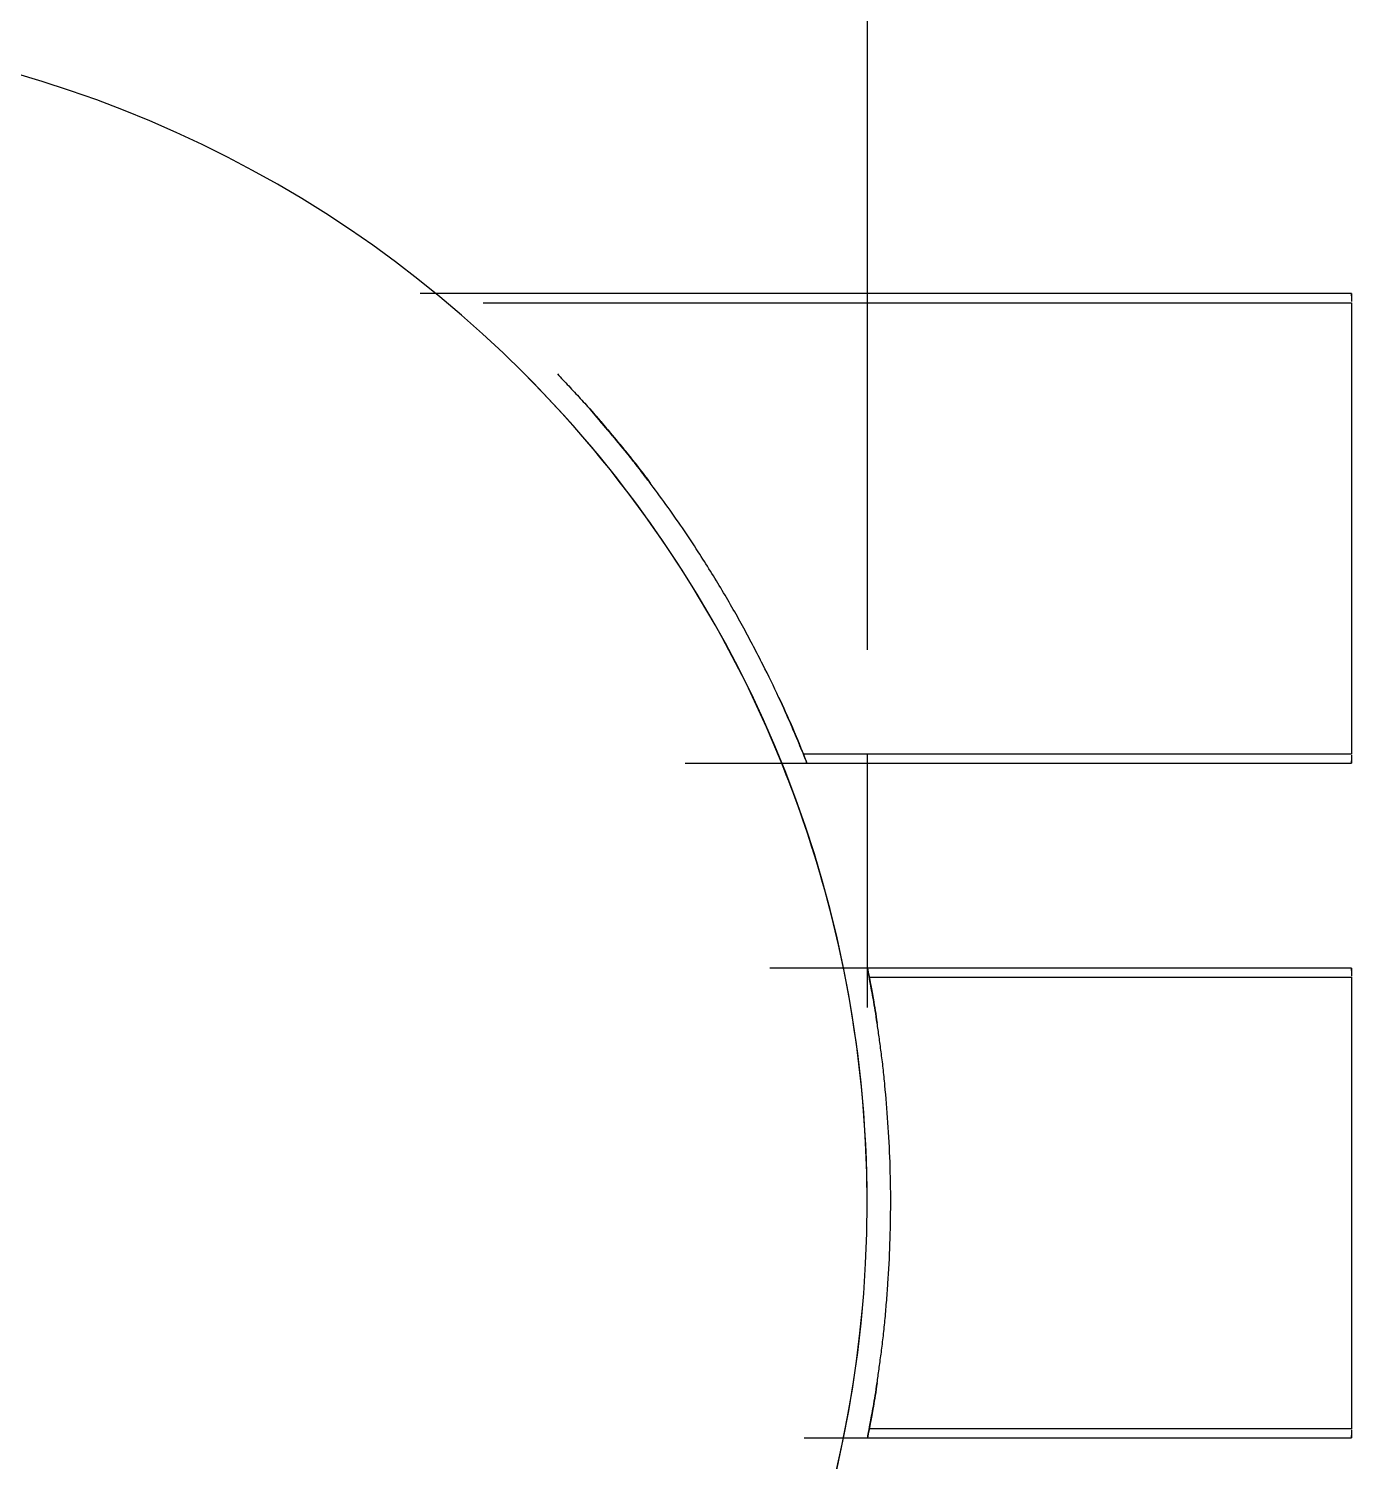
# Model space of a CAD drawing. Extents: x 6433 to 75181, y -2986 to 56414.
# Drawn here: x 30521.13 to 30538.03, y 9801.87 to 9820.17 of the extents above; entities that cross this region are included whole.
import ezdxf

# ---------------------------------------------------------------- set-up
doc = ezdxf.new("R2010")
doc.units = 0
doc.header["$MEASUREMENT"] = 0
doc.layers.add('H-Fixtures__Sanitary', color=2, linetype='CONTINUOUS')

msp = doc.modelspace()

# ---------------------------------------------------------------- linework, layer by layer
at = {"layer": 'H-Fixtures__Sanitary'}
for p, q in [((30538.027, 9816.785), (30526.133, 9816.785)), ((30538.027, 9816.785), (30538.027, 9816.683)), ((30538.027, 9816.756), (30538.027, 9816.785)), ((30526.935, 9816.668), (30538.027, 9816.668)), ((30538.027, 9816.668), (30538.027, 9810.902)), ((30538.027, 9810.902), (30531.028, 9810.902)), ((30538.027, 9810.887), (30538.027, 9810.785)), ((30538.027, 9810.785), (30538.027, 9810.815)), ((30529.516, 9810.785), (30538.027, 9810.785)), ((30538.027, 9808.169), (30530.6, 9808.169)), ((30538.027, 9808.169), (30538.027, 9808.067)), ((30538.027, 9808.14), (30538.027, 9808.169)), ((30531.868, 9808.052), (30538.027, 9808.052)), ((30538.027, 9808.052), (30538.027, 9802.286)), ((30538.027, 9802.286), (30531.868, 9802.286)), ((30538.027, 9802.271), (30538.027, 9802.169)), ((30531.039, 9802.169), (30538.027, 9802.169)), ((30538.027, 9802.169), (30538.027, 9802.198))]:
    msp.add_line(p, q, dxfattribs=at)
at = {"layer": 'H-Fixtures__Sanitary', "flags": 128}
for points in [[(30531.842, 9830.169), (30531.842, 9829.169), (30531.842, 9828.171), (30531.842, 9827.176), (30531.842, 9826.186), (30531.842, 9825.202), (30531.842, 9824.226), (30531.842, 9823.26), (30531.842, 9822.305), (30531.842, 9821.362), (30531.842, 9820.433), (30531.842, 9819.52), (30531.842, 9818.624), (30531.842, 9817.747), (30531.842, 9816.889), (30531.842, 9816.053), (30531.842, 9815.239), (30531.842, 9814.449), (30531.842, 9813.684), (30531.842, 9812.946), (30531.842, 9812.235)], [(30531.842, 9810.9), (30531.842, 9810.279), (30531.842, 9809.689), (30531.842, 9809.132), (30531.842, 9808.609), (30531.842, 9808.12), (30531.842, 9807.666)]]:
    msp.add_lwpolyline(points, dxfattribs=at)
at = {"layer": 'H-Fixtures__Sanitary'}
for start, end in [(270, 90), (0, 45), (15, 25.7573), (270, 355.0248)]:
    msp.add_arc((30516.842, 9805.169), 15, start, end, dxfattribs=at)
for points in [[(30527.885, 9815.759), (30527.932, 9815.709), (30528.028, 9815.606), (30528.177, 9815.446), (30528.327, 9815.28), (30528.476, 9815.107), (30528.625, 9814.928), (30528.776, 9814.745), (30528.925, 9814.558), (30529.023, 9814.429), (30529.071, 9814.364)], [(30528.302, 9815.307), (30528.361, 9815.239), (30528.478, 9815.102), (30528.658, 9814.89), (30528.837, 9814.67), (30528.954, 9814.519), (30529.012, 9814.442)], [(30528.302, 9815.307), (30528.361, 9815.239), (30528.478, 9815.102), (30528.658, 9814.89), (30528.837, 9814.67), (30528.954, 9814.519), (30529.012, 9814.442)], [(30528.302, 9815.307), (30528.361, 9815.239), (30528.478, 9815.102), (30528.658, 9814.89), (30528.837, 9814.67), (30528.954, 9814.519), (30529.012, 9814.442)], [(30528.302, 9815.307), (30528.361, 9815.239), (30528.478, 9815.102), (30528.658, 9814.89), (30528.837, 9814.67), (30528.954, 9814.519), (30529.012, 9814.442)], [(30528.302, 9815.307), (30528.361, 9815.239), (30528.478, 9815.102), (30528.658, 9814.89), (30528.837, 9814.67), (30528.954, 9814.519), (30529.012, 9814.442)], [(30528.302, 9815.307), (30528.361, 9815.239), (30528.478, 9815.102), (30528.658, 9814.89), (30528.837, 9814.67), (30528.954, 9814.519), (30529.012, 9814.442)], [(30528.302, 9815.307), (30528.361, 9815.239), (30528.478, 9815.102), (30528.658, 9814.89), (30528.837, 9814.67), (30528.954, 9814.519), (30529.012, 9814.442)], [(30528.302, 9815.307), (30528.361, 9815.239), (30528.478, 9815.102), (30528.658, 9814.89), (30528.837, 9814.67), (30528.954, 9814.519), (30529.012, 9814.442)], [(30528.302, 9815.307), (30528.361, 9815.239), (30528.478, 9815.102), (30528.658, 9814.89), (30528.837, 9814.67), (30528.954, 9814.519), (30529.012, 9814.442)], [(30528.302, 9815.307), (30528.361, 9815.239), (30528.478, 9815.102), (30528.658, 9814.89), (30528.837, 9814.67), (30528.954, 9814.519), (30529.012, 9814.442)], [(30528.302, 9815.307), (30528.361, 9815.239), (30528.478, 9815.102), (30528.658, 9814.89), (30528.837, 9814.67), (30528.954, 9814.519), (30529.012, 9814.442)], [(30528.302, 9815.307), (30528.361, 9815.239), (30528.478, 9815.102), (30528.658, 9814.89), (30528.837, 9814.67), (30528.954, 9814.519), (30529.012, 9814.442)], [(30528.302, 9815.307), (30528.361, 9815.239), (30528.478, 9815.102), (30528.658, 9814.89), (30528.837, 9814.67), (30528.954, 9814.519), (30529.012, 9814.442)], [(30528.302, 9815.307), (30528.361, 9815.239), (30528.478, 9815.102), (30528.658, 9814.89), (30528.837, 9814.67), (30528.954, 9814.519), (30529.012, 9814.442)], [(30528.302, 9815.307), (30528.361, 9815.239), (30528.478, 9815.102), (30528.658, 9814.89), (30528.837, 9814.67), (30528.954, 9814.519), (30529.012, 9814.442)], [(30528.302, 9815.307), (30528.361, 9815.239), (30528.478, 9815.102), (30528.658, 9814.89), (30528.837, 9814.67), (30528.954, 9814.519), (30529.012, 9814.442)], [(30529.012, 9814.442), (30528.954, 9814.519), (30528.837, 9814.67), (30528.658, 9814.89), (30528.478, 9815.102), (30528.361, 9815.239), (30528.302, 9815.307)], [(30528.302, 9815.307), (30528.361, 9815.239), (30528.478, 9815.102), (30528.658, 9814.89), (30528.837, 9814.67), (30528.954, 9814.519), (30529.012, 9814.442)], [(30529.012, 9814.442), (30528.954, 9814.519), (30528.837, 9814.67), (30528.658, 9814.89), (30528.478, 9815.102), (30528.361, 9815.239), (30528.302, 9815.307)], [(30530.711, 9811.631), (30530.832, 9811.372), (30531.014, 9810.942), (30531.074, 9810.785), (30531.074, 9810.785)], [(30531.074, 9810.785), (30531.074, 9810.785), (30531.014, 9810.942), (30530.832, 9811.372), (30530.711, 9811.631)], [(30530.711, 9811.631), (30530.832, 9811.372), (30531.014, 9810.942), (30531.074, 9810.785), (30531.074, 9810.785)], [(30531.074, 9810.785), (30531.074, 9810.785), (30531.014, 9810.942), (30530.832, 9811.372), (30530.711, 9811.631)], [(30530.711, 9811.631), (30530.832, 9811.372), (30531.014, 9810.942), (30531.074, 9810.785), (30531.074, 9810.785)], [(30531.074, 9810.785), (30531.074, 9810.785), (30531.014, 9810.942), (30530.832, 9811.372), (30530.711, 9811.631)], [(30530.711, 9811.631), (30530.832, 9811.372), (30531.014, 9810.942), (30531.074, 9810.785), (30531.074, 9810.785)], [(30531.074, 9810.785), (30531.074, 9810.785), (30531.014, 9810.942), (30530.832, 9811.372), (30530.711, 9811.631)], [(30530.711, 9811.631), (30530.832, 9811.372), (30531.014, 9810.942), (30531.074, 9810.785), (30531.074, 9810.785)], [(30531.074, 9810.785), (30531.074, 9810.785), (30531.014, 9810.942), (30530.832, 9811.372), (30530.711, 9811.631)], [(30530.711, 9811.631), (30530.832, 9811.372), (30531.014, 9810.942), (30531.074, 9810.785), (30531.074, 9810.785)], [(30531.074, 9810.785), (30531.074, 9810.785), (30531.014, 9810.942), (30530.832, 9811.372), (30530.711, 9811.631)], [(30530.711, 9811.631), (30530.832, 9811.373), (30531.014, 9810.942), (30531.074, 9810.785), (30531.074, 9810.785)], [(30531.074, 9810.785), (30531.074, 9810.785), (30531.014, 9810.942), (30530.832, 9811.372), (30530.711, 9811.631)], [(30530.711, 9811.631), (30530.832, 9811.373), (30531.014, 9810.942), (30531.074, 9810.785), (30531.074, 9810.785)], [(30531.074, 9810.785), (30531.074, 9810.785), (30531.014, 9810.942), (30530.832, 9811.372), (30530.711, 9811.631)], [(30530.711, 9811.631), (30530.832, 9811.373), (30531.014, 9810.942), (30531.074, 9810.785), (30531.074, 9810.785)], [(30531.074, 9810.785), (30531.074, 9810.785), (30531.014, 9810.942), (30530.832, 9811.372), (30530.711, 9811.631)], [(30530.711, 9811.631), (30530.832, 9811.373), (30531.014, 9810.942), (30531.074, 9810.785), (30531.074, 9810.785)], [(30531.074, 9810.785), (30531.074, 9810.785), (30531.014, 9810.942), (30530.832, 9811.372), (30530.711, 9811.631)], [(30530.711, 9811.631), (30530.832, 9811.373), (30531.014, 9810.942), (30531.074, 9810.785), (30531.074, 9810.785)], [(30531.074, 9810.785), (30531.074, 9810.785), (30531.014, 9810.942), (30530.832, 9811.372), (30530.711, 9811.631)], [(30530.711, 9811.631), (30530.832, 9811.373), (30531.014, 9810.942), (30531.074, 9810.785), (30531.074, 9810.785)], [(30531.074, 9810.785), (30531.074, 9810.785), (30531.014, 9810.942), (30530.832, 9811.372), (30530.711, 9811.631)], [(30530.711, 9811.631), (30530.832, 9811.373), (30531.014, 9810.942), (30531.074, 9810.785), (30531.074, 9810.785)], [(30531.074, 9810.785), (30531.074, 9810.785), (30531.014, 9810.942), (30530.832, 9811.372), (30530.711, 9811.631)], [(30530.711, 9811.631), (30530.832, 9811.373), (30531.014, 9810.942), (30531.074, 9810.785), (30531.074, 9810.785)], [(30531.074, 9810.785), (30531.074, 9810.785), (30531.014, 9810.942), (30530.832, 9811.372), (30530.711, 9811.631)], [(30530.711, 9811.631), (30530.832, 9811.373), (30531.014, 9810.942), (30531.074, 9810.785), (30531.074, 9810.785)], [(30530.711, 9811.631), (30530.832, 9811.372), (30531.014, 9810.942), (30531.074, 9810.785), (30531.074, 9810.785)], [(30530.711, 9811.631), (30530.832, 9811.372), (30531.014, 9810.942), (30531.074, 9810.785), (30531.074, 9810.785)], [(30530.854, 9811.315), (30530.933, 9811.134), (30530.991, 9810.993), (30531.028, 9810.902)], [(30531.868, 9808.052), (30531.886, 9807.973), (30531.906, 9807.854), (30531.932, 9807.7)], [(30531.932, 9802.638), (30531.906, 9802.484), (30531.886, 9802.365), (30531.868, 9802.286)]]:
    msp.add_open_spline(points, degree=3, dxfattribs=at)
for points, knots in [([(30531.074, 9810.785), (30531.074, 9810.785), (30531.014, 9810.942), (30530.786, 9811.48), (30530.549, 9811.971), (30530.392, 9812.274), (30530.226, 9812.588), (30530.041, 9812.912), (30529.84, 9813.24), (30529.672, 9813.507), (30529.484, 9813.792), (30529.272, 9814.092), (30529.091, 9814.336), (30528.947, 9814.529), (30528.8, 9814.716), (30528.613, 9814.944), (30528.463, 9815.119), (30528.39, 9815.205)], [0, 0, 0, 0, 0.1111111, 0.2222222, 0.2777778, 0.3055556, 0.3333333, 0.3888889, 0.4166667, 0.4444444, 0.4791667, 0.5138889, 0.5486111, 0.5659722, 0.5833333, 0.6180556, 0.6527778, 0.6527778, 0.6527778, 0.6527778]), ([(30529.055, 9814.384), (30529.019, 9814.432), (30528.947, 9814.529), (30528.8, 9814.716), (30528.613, 9814.944), (30528.463, 9815.119), (30528.39, 9815.205)], [0.5486111, 0.5486111, 0.5486111, 0.5486111, 0.5659722, 0.5833333, 0.6180556, 0.6527778, 0.6527778, 0.6527778, 0.6527778]), ([(30529.055, 9814.384), (30529.019, 9814.432), (30528.947, 9814.529), (30528.8, 9814.716), (30528.613, 9814.944), (30528.463, 9815.119), (30528.39, 9815.205)], [0.5486111, 0.5486111, 0.5486111, 0.5486111, 0.5659722, 0.5833333, 0.6180556, 0.6527778, 0.6527778, 0.6527778, 0.6527778]), ([(30529.055, 9814.384), (30529.019, 9814.432), (30528.947, 9814.529), (30528.8, 9814.716), (30528.613, 9814.944), (30528.463, 9815.119), (30528.39, 9815.205)], [0.5486111, 0.5486111, 0.5486111, 0.5486111, 0.5659722, 0.5833333, 0.6180556, 0.6527778, 0.6527778, 0.6527778, 0.6527778]), ([(30529.055, 9814.384), (30529.019, 9814.432), (30528.947, 9814.529), (30528.8, 9814.716), (30528.613, 9814.944), (30528.463, 9815.119), (30528.39, 9815.205)], [0.5486111, 0.5486111, 0.5486111, 0.5486111, 0.5659722, 0.5833333, 0.6180556, 0.6527778, 0.6527778, 0.6527778, 0.6527778]), ([(30529.055, 9814.384), (30529.019, 9814.432), (30528.947, 9814.529), (30528.8, 9814.716), (30528.613, 9814.944), (30528.463, 9815.119), (30528.39, 9815.205)], [0.5486111, 0.5486111, 0.5486111, 0.5486111, 0.5659722, 0.5833333, 0.6180556, 0.6527778, 0.6527778, 0.6527778, 0.6527778]), ([(30529.055, 9814.384), (30529.019, 9814.432), (30528.947, 9814.529), (30528.8, 9814.716), (30528.613, 9814.944), (30528.463, 9815.119), (30528.39, 9815.205)], [0.5486111, 0.5486111, 0.5486111, 0.5486111, 0.5659722, 0.5833333, 0.6180556, 0.6527778, 0.6527778, 0.6527778, 0.6527778]), ([(30529.055, 9814.384), (30529.019, 9814.432), (30528.947, 9814.529), (30528.8, 9814.716), (30528.613, 9814.944), (30528.463, 9815.119), (30528.39, 9815.205)], [0.5486111, 0.5486111, 0.5486111, 0.5486111, 0.5659722, 0.5833333, 0.6180556, 0.6527778, 0.6527778, 0.6527778, 0.6527778]), ([(30529.055, 9814.384), (30529.019, 9814.432), (30528.947, 9814.529), (30528.8, 9814.716), (30528.613, 9814.944), (30528.463, 9815.119), (30528.39, 9815.205)], [0.5486111, 0.5486111, 0.5486111, 0.5486111, 0.5659722, 0.5833333, 0.6180556, 0.6527778, 0.6527778, 0.6527778, 0.6527778]), ([(30529.055, 9814.384), (30529.019, 9814.432), (30528.947, 9814.529), (30528.8, 9814.716), (30528.613, 9814.944), (30528.463, 9815.119), (30528.39, 9815.205)], [0.5486111, 0.5486111, 0.5486111, 0.5486111, 0.5659722, 0.5833333, 0.6180556, 0.6527778, 0.6527778, 0.6527778, 0.6527778]), ([(30529.055, 9814.384), (30529.019, 9814.432), (30528.947, 9814.529), (30528.8, 9814.716), (30528.613, 9814.944), (30528.463, 9815.119), (30528.39, 9815.205)], [0.5486111, 0.5486111, 0.5486111, 0.5486111, 0.5659722, 0.5833333, 0.6180556, 0.6527778, 0.6527778, 0.6527778, 0.6527778]), ([(30529.055, 9814.384), (30529.019, 9814.432), (30528.947, 9814.529), (30528.8, 9814.716), (30528.613, 9814.944), (30528.463, 9815.119), (30528.39, 9815.205)], [0.5486111, 0.5486111, 0.5486111, 0.5486111, 0.5659722, 0.5833333, 0.6180556, 0.6527778, 0.6527778, 0.6527778, 0.6527778]), ([(30529.055, 9814.384), (30529.019, 9814.432), (30528.947, 9814.529), (30528.8, 9814.716), (30528.613, 9814.944), (30528.463, 9815.119), (30528.39, 9815.205)], [0.5486111, 0.5486111, 0.5486111, 0.5486111, 0.5659722, 0.5833333, 0.6180556, 0.6527778, 0.6527778, 0.6527778, 0.6527778]), ([(30529.055, 9814.384), (30529.019, 9814.432), (30528.947, 9814.529), (30528.8, 9814.716), (30528.613, 9814.944), (30528.463, 9815.119), (30528.39, 9815.205)], [0.5486111, 0.5486111, 0.5486111, 0.5486111, 0.5659722, 0.5833333, 0.6180556, 0.6527778, 0.6527778, 0.6527778, 0.6527778]), ([(30529.055, 9814.384), (30529.019, 9814.432), (30528.947, 9814.529), (30528.8, 9814.716), (30528.613, 9814.944), (30528.463, 9815.119), (30528.39, 9815.205)], [0.5486111, 0.5486111, 0.5486111, 0.5486111, 0.5659722, 0.5833333, 0.6180556, 0.6527778, 0.6527778, 0.6527778, 0.6527778]), ([(30531.074, 9810.785), (30531.074, 9810.785), (30531.041, 9810.873), (30530.903, 9811.205), (30530.771, 9811.502), (30530.711, 9811.631)], [-1, -1, -1, -1, -0.9166667, -0.8333333, -0.7777778, -0.7777778, -0.7777778, -0.7777778]), ([(30531.074, 9810.785), (30531.074, 9810.785), (30531.041, 9810.873), (30530.903, 9811.205), (30530.771, 9811.502), (30530.711, 9811.631)], [-1, -1, -1, -1, -0.9166667, -0.8333333, -0.7777778, -0.7777778, -0.7777778, -0.7777778]), ([(30531.845, 9808.169), (30531.848, 9808.169), (30531.864, 9808.076), (30531.912, 9807.817), (30531.945, 9807.629), (30531.961, 9807.523), (30531.969, 9807.467)], [0, 0, 0, 0, 0.1111111, 0.1666667, 0.1944444, 0.2222222, 0.2222222, 0.2222222, 0.2222222]), ([(30531.845, 9802.169), (30531.848, 9802.169), (30531.864, 9802.262), (30531.912, 9802.521), (30531.945, 9802.709), (30531.969, 9802.868), (30531.993, 9803.044), (30532.02, 9803.237), (30532.046, 9803.445), (30532.069, 9803.665), (30532.089, 9803.898), (30532.114, 9804.22), (30532.145, 9804.813), (30532.146, 9805.524), (30532.109, 9806.202), (30532.076, 9806.599), (30532.047, 9806.893), (30532.02, 9807.1), (30531.994, 9807.293), (30531.969, 9807.469), (30531.945, 9807.629), (30531.912, 9807.816), (30531.864, 9808.076), (30531.848, 9808.169), (30531.845, 9808.169)], [0, 0, 0, 0, 0.111111, 0.166667, 0.194444, 0.222222, 0.25, 0.277778, 0.305556, 0.333333, 0.361111, 0.388889, 0.444444, 0.555556, 0.611111, 0.666667, 0.694444, 0.722222, 0.75, 0.777778, 0.805556, 0.833333, 0.888889, 1, 1, 1, 1]), ([(30531.845, 9808.169), (30531.848, 9808.169), (30531.864, 9808.076), (30531.912, 9807.817), (30531.945, 9807.629), (30531.961, 9807.523), (30531.969, 9807.467)], [0, 0, 0, 0, 0.1111111, 0.1666667, 0.1944444, 0.2222222, 0.2222222, 0.2222222, 0.2222222]), ([(30531.969, 9807.466), (30531.961, 9807.522), (30531.945, 9807.629), (30531.912, 9807.816), (30531.864, 9808.076), (30531.848, 9808.169), (30531.845, 9808.169)], [0.7777778, 0.7777778, 0.7777778, 0.7777778, 0.8055556, 0.8333333, 0.8888889, 1, 1, 1, 1]), ([(30531.845, 9808.169), (30531.848, 9808.169), (30531.864, 9808.076), (30531.912, 9807.817), (30531.945, 9807.629), (30531.961, 9807.523), (30531.969, 9807.467)], [0, 0, 0, 0, 0.1111111, 0.1666667, 0.1944444, 0.2222222, 0.2222222, 0.2222222, 0.2222222]), ([(30531.969, 9807.466), (30531.961, 9807.522), (30531.945, 9807.629), (30531.912, 9807.816), (30531.864, 9808.076), (30531.848, 9808.169), (30531.845, 9808.169)], [0.7777778, 0.7777778, 0.7777778, 0.7777778, 0.8055556, 0.8333333, 0.8888889, 1, 1, 1, 1]), ([(30531.845, 9808.169), (30531.848, 9808.169), (30531.864, 9808.076), (30531.912, 9807.817), (30531.945, 9807.629), (30531.961, 9807.523), (30531.969, 9807.467)], [0, 0, 0, 0, 0.1111111, 0.1666667, 0.1944444, 0.2222222, 0.2222222, 0.2222222, 0.2222222]), ([(30531.969, 9807.466), (30531.961, 9807.522), (30531.945, 9807.629), (30531.912, 9807.816), (30531.864, 9808.076), (30531.848, 9808.169), (30531.845, 9808.169)], [0.7777778, 0.7777778, 0.7777778, 0.7777778, 0.8055556, 0.8333333, 0.8888889, 1, 1, 1, 1]), ([(30531.845, 9808.169), (30531.848, 9808.169), (30531.864, 9808.076), (30531.912, 9807.817), (30531.945, 9807.629), (30531.961, 9807.523), (30531.969, 9807.467)], [0, 0, 0, 0, 0.1111111, 0.1666667, 0.1944444, 0.2222222, 0.2222222, 0.2222222, 0.2222222]), ([(30531.969, 9807.466), (30531.961, 9807.522), (30531.945, 9807.629), (30531.912, 9807.816), (30531.864, 9808.076), (30531.848, 9808.169), (30531.845, 9808.169)], [0.7777778, 0.7777778, 0.7777778, 0.7777778, 0.8055556, 0.8333333, 0.8888889, 1, 1, 1, 1]), ([(30531.845, 9808.169), (30531.848, 9808.169), (30531.864, 9808.076), (30531.912, 9807.817), (30531.945, 9807.629), (30531.961, 9807.523), (30531.969, 9807.467)], [0, 0, 0, 0, 0.1111111, 0.1666667, 0.1944444, 0.2222222, 0.2222222, 0.2222222, 0.2222222]), ([(30531.969, 9807.466), (30531.961, 9807.522), (30531.945, 9807.629), (30531.912, 9807.816), (30531.864, 9808.076), (30531.848, 9808.169), (30531.845, 9808.169)], [0.7777778, 0.7777778, 0.7777778, 0.7777778, 0.8055556, 0.8333333, 0.8888889, 1, 1, 1, 1]), ([(30531.845, 9808.169), (30531.848, 9808.169), (30531.864, 9808.076), (30531.912, 9807.817), (30531.945, 9807.629), (30531.961, 9807.523), (30531.969, 9807.467)], [0, 0, 0, 0, 0.1111111, 0.1666667, 0.1944444, 0.2222222, 0.2222222, 0.2222222, 0.2222222]), ([(30531.969, 9807.467), (30531.961, 9807.523), (30531.945, 9807.629), (30531.912, 9807.817), (30531.864, 9808.076), (30531.848, 9808.169), (30531.845, 9808.169)], [0.7777778, 0.7777778, 0.7777778, 0.7777778, 0.8055556, 0.8333333, 0.8888889, 1, 1, 1, 1]), ([(30531.845, 9808.169), (30531.848, 9808.169), (30531.864, 9808.076), (30531.912, 9807.817), (30531.945, 9807.629), (30531.961, 9807.523), (30531.969, 9807.467)], [0, 0, 0, 0, 0.1111111, 0.1666667, 0.1944444, 0.2222222, 0.2222222, 0.2222222, 0.2222222]), ([(30531.969, 9807.467), (30531.961, 9807.523), (30531.945, 9807.629), (30531.912, 9807.817), (30531.864, 9808.076), (30531.848, 9808.169), (30531.845, 9808.169)], [0.7777778, 0.7777778, 0.7777778, 0.7777778, 0.8055556, 0.8333333, 0.8888889, 1, 1, 1, 1]), ([(30531.845, 9808.169), (30531.848, 9808.169), (30531.864, 9808.076), (30531.912, 9807.817), (30531.945, 9807.629), (30531.961, 9807.523), (30531.969, 9807.467)], [0, 0, 0, 0, 0.1111111, 0.1666667, 0.1944444, 0.2222222, 0.2222222, 0.2222222, 0.2222222]), ([(30531.969, 9807.467), (30531.961, 9807.523), (30531.945, 9807.629), (30531.912, 9807.817), (30531.864, 9808.076), (30531.848, 9808.169), (30531.845, 9808.169)], [0.7777778, 0.7777778, 0.7777778, 0.7777778, 0.8055556, 0.8333333, 0.8888889, 1, 1, 1, 1]), ([(30531.845, 9808.169), (30531.848, 9808.169), (30531.864, 9808.076), (30531.912, 9807.817), (30531.945, 9807.629), (30531.961, 9807.523), (30531.969, 9807.467)], [0, 0, 0, 0, 0.1111111, 0.1666667, 0.1944444, 0.2222222, 0.2222222, 0.2222222, 0.2222222]), ([(30531.969, 9807.467), (30531.961, 9807.523), (30531.945, 9807.629), (30531.912, 9807.817), (30531.864, 9808.076), (30531.848, 9808.169), (30531.845, 9808.169)], [0.7777778, 0.7777778, 0.7777778, 0.7777778, 0.8055556, 0.8333333, 0.8888889, 1, 1, 1, 1]), ([(30531.845, 9808.169), (30531.848, 9808.169), (30531.864, 9808.076), (30531.912, 9807.817), (30531.945, 9807.629), (30531.961, 9807.523), (30531.969, 9807.467)], [0, 0, 0, 0, 0.1111111, 0.1666667, 0.1944444, 0.2222222, 0.2222222, 0.2222222, 0.2222222]), ([(30531.969, 9807.467), (30531.961, 9807.523), (30531.945, 9807.629), (30531.912, 9807.817), (30531.864, 9808.076), (30531.848, 9808.169), (30531.845, 9808.169)], [0.7777778, 0.7777778, 0.7777778, 0.7777778, 0.8055556, 0.8333333, 0.8888889, 1, 1, 1, 1]), ([(30531.845, 9808.169), (30531.848, 9808.169), (30531.864, 9808.076), (30531.912, 9807.817), (30531.945, 9807.629), (30531.961, 9807.523), (30531.969, 9807.467)], [0, 0, 0, 0, 0.1111111, 0.1666667, 0.1944444, 0.2222222, 0.2222222, 0.2222222, 0.2222222]), ([(30531.969, 9807.467), (30531.961, 9807.523), (30531.945, 9807.629), (30531.912, 9807.817), (30531.864, 9808.076), (30531.848, 9808.169), (30531.845, 9808.169)], [0.7777778, 0.7777778, 0.7777778, 0.7777778, 0.8055556, 0.8333333, 0.8888889, 1, 1, 1, 1]), ([(30531.845, 9808.169), (30531.848, 9808.169), (30531.864, 9808.076), (30531.912, 9807.817), (30531.945, 9807.629), (30531.961, 9807.523), (30531.969, 9807.467)], [0, 0, 0, 0, 0.1111111, 0.1666667, 0.1944444, 0.2222222, 0.2222222, 0.2222222, 0.2222222]), ([(30531.969, 9807.467), (30531.961, 9807.523), (30531.945, 9807.629), (30531.912, 9807.817), (30531.864, 9808.076), (30531.848, 9808.169), (30531.845, 9808.169)], [0.7777778, 0.7777778, 0.7777778, 0.7777778, 0.8055556, 0.8333333, 0.8888889, 1, 1, 1, 1]), ([(30531.845, 9808.169), (30531.848, 9808.169), (30531.864, 9808.076), (30531.912, 9807.817), (30531.945, 9807.629), (30531.961, 9807.523), (30531.969, 9807.467)], [0, 0, 0, 0, 0.1111111, 0.1666667, 0.1944444, 0.2222222, 0.2222222, 0.2222222, 0.2222222]), ([(30531.969, 9807.467), (30531.961, 9807.523), (30531.945, 9807.629), (30531.912, 9807.817), (30531.864, 9808.076), (30531.848, 9808.169), (30531.845, 9808.169)], [0.7777778, 0.7777778, 0.7777778, 0.7777778, 0.8055556, 0.8333333, 0.8888889, 1, 1, 1, 1]), ([(30531.845, 9808.169), (30531.848, 9808.169), (30531.864, 9808.076), (30531.912, 9807.817), (30531.945, 9807.629), (30531.961, 9807.523), (30531.969, 9807.467)], [0, 0, 0, 0, 0.1111111, 0.1666667, 0.1944444, 0.2222222, 0.2222222, 0.2222222, 0.2222222]), ([(30531.969, 9807.467), (30531.961, 9807.523), (30531.945, 9807.629), (30531.912, 9807.817), (30531.864, 9808.076), (30531.848, 9808.169), (30531.845, 9808.169)], [0.7777778, 0.7777778, 0.7777778, 0.7777778, 0.8055556, 0.8333333, 0.8888889, 1, 1, 1, 1]), ([(30531.969, 9807.467), (30531.961, 9807.523), (30531.945, 9807.629), (30531.912, 9807.817), (30531.864, 9808.076), (30531.848, 9808.169), (30531.845, 9808.169)], [-0.2222222, -0.2222222, -0.2222222, -0.2222222, -0.1944444, -0.1666667, -0.1111111, 0, 0, 0, 0]), ([(30531.845, 9808.169), (30531.848, 9808.169), (30531.864, 9808.076), (30531.912, 9807.817), (30531.945, 9807.629), (30531.961, 9807.523), (30531.969, 9807.467)], [-1, -1, -1, -1, -0.8888889, -0.8333333, -0.8055556, -0.7777778, -0.7777778, -0.7777778, -0.7777778]), ([(30531.969, 9807.467), (30531.961, 9807.523), (30531.945, 9807.629), (30531.912, 9807.817), (30531.864, 9808.076), (30531.848, 9808.169), (30531.845, 9808.169)], [-0.2222222, -0.2222222, -0.2222222, -0.2222222, -0.1944444, -0.1666667, -0.1111111, 0, 0, 0, 0]), ([(30531.845, 9808.169), (30531.848, 9808.169), (30531.864, 9808.076), (30531.912, 9807.817), (30531.945, 9807.629), (30531.961, 9807.523), (30531.969, 9807.467)], [-1, -1, -1, -1, -0.8888889, -0.8333333, -0.8055556, -0.7777778, -0.7777778, -0.7777778, -0.7777778]), ([(30531.969, 9802.871), (30531.961, 9802.815), (30531.945, 9802.709), (30531.912, 9802.521), (30531.864, 9802.262), (30531.848, 9802.169), (30531.845, 9802.169)], [0.7777778, 0.7777778, 0.7777778, 0.7777778, 0.8055556, 0.8333333, 0.8888889, 1, 1, 1, 1]), ([(30531.969, 9802.871), (30531.961, 9802.815), (30531.945, 9802.709), (30531.912, 9802.521), (30531.864, 9802.262), (30531.848, 9802.169), (30531.845, 9802.169)], [0.7777778, 0.7777778, 0.7777778, 0.7777778, 0.8055556, 0.8333333, 0.8888889, 1, 1, 1, 1]), ([(30531.845, 9802.169), (30531.848, 9802.169), (30531.864, 9802.262), (30531.912, 9802.521), (30531.945, 9802.709), (30531.961, 9802.815), (30531.969, 9802.871)], [0, 0, 0, 0, 0.1111111, 0.1666667, 0.1944444, 0.2222222, 0.2222222, 0.2222222, 0.2222222]), ([(30531.969, 9802.871), (30531.961, 9802.815), (30531.945, 9802.709), (30531.912, 9802.521), (30531.864, 9802.262), (30531.848, 9802.169), (30531.845, 9802.169)], [0.7777778, 0.7777778, 0.7777778, 0.7777778, 0.8055556, 0.8333333, 0.8888889, 1, 1, 1, 1]), ([(30531.845, 9802.169), (30531.848, 9802.169), (30531.864, 9802.262), (30531.912, 9802.521), (30531.945, 9802.709), (30531.961, 9802.815), (30531.969, 9802.871)], [0, 0, 0, 0, 0.1111111, 0.1666667, 0.1944444, 0.2222222, 0.2222222, 0.2222222, 0.2222222]), ([(30531.969, 9802.871), (30531.961, 9802.815), (30531.945, 9802.709), (30531.912, 9802.521), (30531.864, 9802.262), (30531.848, 9802.169), (30531.845, 9802.169)], [0.7777778, 0.7777778, 0.7777778, 0.7777778, 0.8055556, 0.8333333, 0.8888889, 1, 1, 1, 1]), ([(30531.845, 9802.169), (30531.848, 9802.169), (30531.864, 9802.262), (30531.912, 9802.521), (30531.945, 9802.709), (30531.961, 9802.815), (30531.969, 9802.871)], [0, 0, 0, 0, 0.1111111, 0.1666667, 0.1944444, 0.2222222, 0.2222222, 0.2222222, 0.2222222]), ([(30531.969, 9802.871), (30531.961, 9802.815), (30531.945, 9802.709), (30531.912, 9802.521), (30531.864, 9802.262), (30531.848, 9802.169), (30531.845, 9802.169)], [0.7777778, 0.7777778, 0.7777778, 0.7777778, 0.8055556, 0.8333333, 0.8888889, 1, 1, 1, 1]), ([(30531.845, 9802.169), (30531.848, 9802.169), (30531.864, 9802.262), (30531.912, 9802.521), (30531.945, 9802.709), (30531.961, 9802.815), (30531.969, 9802.871)], [0, 0, 0, 0, 0.1111111, 0.1666667, 0.1944444, 0.2222222, 0.2222222, 0.2222222, 0.2222222]), ([(30531.969, 9802.871), (30531.961, 9802.815), (30531.945, 9802.709), (30531.912, 9802.521), (30531.864, 9802.262), (30531.848, 9802.169), (30531.845, 9802.169)], [0.7777778, 0.7777778, 0.7777778, 0.7777778, 0.8055556, 0.8333333, 0.8888889, 1, 1, 1, 1]), ([(30531.845, 9802.169), (30531.848, 9802.169), (30531.864, 9802.262), (30531.912, 9802.521), (30531.945, 9802.709), (30531.961, 9802.815), (30531.969, 9802.871)], [0, 0, 0, 0, 0.1111111, 0.1666667, 0.1944444, 0.2222222, 0.2222222, 0.2222222, 0.2222222]), ([(30531.969, 9802.871), (30531.961, 9802.815), (30531.945, 9802.709), (30531.912, 9802.521), (30531.864, 9802.262), (30531.848, 9802.169), (30531.845, 9802.169)], [0.7777778, 0.7777778, 0.7777778, 0.7777778, 0.8055556, 0.8333333, 0.8888889, 1, 1, 1, 1]), ([(30531.845, 9802.169), (30531.848, 9802.169), (30531.864, 9802.262), (30531.912, 9802.521), (30531.945, 9802.709), (30531.961, 9802.815), (30531.969, 9802.871)], [0, 0, 0, 0, 0.1111111, 0.1666667, 0.1944444, 0.2222222, 0.2222222, 0.2222222, 0.2222222]), ([(30531.969, 9802.871), (30531.961, 9802.815), (30531.945, 9802.709), (30531.912, 9802.521), (30531.864, 9802.262), (30531.848, 9802.169), (30531.845, 9802.169)], [0.7777778, 0.7777778, 0.7777778, 0.7777778, 0.8055556, 0.8333333, 0.8888889, 1, 1, 1, 1]), ([(30531.845, 9802.169), (30531.848, 9802.169), (30531.864, 9802.262), (30531.912, 9802.521), (30531.945, 9802.709), (30531.961, 9802.815), (30531.969, 9802.871)], [0, 0, 0, 0, 0.1111111, 0.1666667, 0.1944444, 0.2222222, 0.2222222, 0.2222222, 0.2222222]), ([(30531.969, 9802.871), (30531.961, 9802.815), (30531.945, 9802.709), (30531.912, 9802.521), (30531.864, 9802.262), (30531.848, 9802.169), (30531.845, 9802.169)], [0.7777778, 0.7777778, 0.7777778, 0.7777778, 0.8055556, 0.8333333, 0.8888889, 1, 1, 1, 1]), ([(30531.845, 9802.169), (30531.848, 9802.169), (30531.864, 9802.262), (30531.912, 9802.521), (30531.945, 9802.709), (30531.961, 9802.815), (30531.969, 9802.871)], [0, 0, 0, 0, 0.1111111, 0.1666667, 0.1944444, 0.2222222, 0.2222222, 0.2222222, 0.2222222]), ([(30531.969, 9802.871), (30531.961, 9802.815), (30531.945, 9802.709), (30531.912, 9802.521), (30531.864, 9802.262), (30531.848, 9802.169), (30531.845, 9802.169)], [0.7777778, 0.7777778, 0.7777778, 0.7777778, 0.8055556, 0.8333333, 0.8888889, 1, 1, 1, 1]), ([(30531.845, 9802.169), (30531.848, 9802.169), (30531.864, 9802.262), (30531.912, 9802.521), (30531.945, 9802.709), (30531.961, 9802.815), (30531.969, 9802.871)], [0, 0, 0, 0, 0.1111111, 0.1666667, 0.1944444, 0.2222222, 0.2222222, 0.2222222, 0.2222222]), ([(30531.969, 9802.871), (30531.961, 9802.815), (30531.945, 9802.709), (30531.912, 9802.521), (30531.864, 9802.262), (30531.848, 9802.169), (30531.845, 9802.169)], [0.7777778, 0.7777778, 0.7777778, 0.7777778, 0.8055556, 0.8333333, 0.8888889, 1, 1, 1, 1]), ([(30531.845, 9802.169), (30531.848, 9802.169), (30531.864, 9802.262), (30531.912, 9802.521), (30531.945, 9802.709), (30531.961, 9802.815), (30531.969, 9802.871)], [0, 0, 0, 0, 0.1111111, 0.1666667, 0.1944444, 0.2222222, 0.2222222, 0.2222222, 0.2222222]), ([(30531.969, 9802.871), (30531.961, 9802.815), (30531.945, 9802.709), (30531.912, 9802.521), (30531.864, 9802.262), (30531.848, 9802.169), (30531.845, 9802.169)], [0.7777778, 0.7777778, 0.7777778, 0.7777778, 0.8055556, 0.8333333, 0.8888889, 1, 1, 1, 1]), ([(30531.845, 9802.169), (30531.848, 9802.169), (30531.864, 9802.262), (30531.912, 9802.521), (30531.945, 9802.709), (30531.961, 9802.815), (30531.969, 9802.871)], [0, 0, 0, 0, 0.1111111, 0.1666667, 0.1944444, 0.2222222, 0.2222222, 0.2222222, 0.2222222]), ([(30531.969, 9802.871), (30531.961, 9802.815), (30531.945, 9802.709), (30531.912, 9802.521), (30531.864, 9802.262), (30531.848, 9802.169), (30531.845, 9802.169)], [0.7777778, 0.7777778, 0.7777778, 0.7777778, 0.8055556, 0.8333333, 0.8888889, 1, 1, 1, 1]), ([(30531.845, 9802.169), (30531.848, 9802.169), (30531.864, 9802.262), (30531.912, 9802.521), (30531.945, 9802.709), (30531.961, 9802.815), (30531.969, 9802.871)], [0, 0, 0, 0, 0.1111111, 0.1666667, 0.1944444, 0.2222222, 0.2222222, 0.2222222, 0.2222222]), ([(30531.969, 9802.871), (30531.961, 9802.815), (30531.945, 9802.709), (30531.912, 9802.521), (30531.864, 9802.262), (30531.848, 9802.169), (30531.845, 9802.169)], [0.7777778, 0.7777778, 0.7777778, 0.7777778, 0.8055556, 0.8333333, 0.8888889, 1, 1, 1, 1]), ([(30531.845, 9802.169), (30531.848, 9802.169), (30531.864, 9802.262), (30531.912, 9802.521), (30531.945, 9802.709), (30531.961, 9802.815), (30531.969, 9802.871)], [0, 0, 0, 0, 0.1111111, 0.1666667, 0.1944444, 0.2222222, 0.2222222, 0.2222222, 0.2222222]), ([(30531.969, 9802.871), (30531.961, 9802.815), (30531.945, 9802.709), (30531.912, 9802.521), (30531.864, 9802.262), (30531.848, 9802.169), (30531.845, 9802.169)], [0.7777778, 0.7777778, 0.7777778, 0.7777778, 0.8055556, 0.8333333, 0.8888889, 1, 1, 1, 1]), ([(30531.845, 9802.169), (30531.848, 9802.169), (30531.864, 9802.262), (30531.912, 9802.521), (30531.945, 9802.709), (30531.961, 9802.815), (30531.969, 9802.871)], [0, 0, 0, 0, 0.1111111, 0.1666667, 0.1944444, 0.2222222, 0.2222222, 0.2222222, 0.2222222]), ([(30531.845, 9802.169), (30531.848, 9802.169), (30531.864, 9802.262), (30531.912, 9802.521), (30531.945, 9802.709), (30531.961, 9802.815), (30531.969, 9802.871)], [-1, -1, -1, -1, -0.8888889, -0.8333333, -0.8055556, -0.7777778, -0.7777778, -0.7777778, -0.7777778]), ([(30531.969, 9802.871), (30531.961, 9802.815), (30531.945, 9802.709), (30531.912, 9802.521), (30531.864, 9802.262), (30531.848, 9802.169), (30531.845, 9802.169)], [-0.2222222, -0.2222222, -0.2222222, -0.2222222, -0.1944444, -0.1666667, -0.1111111, 0, 0, 0, 0]), ([(30531.845, 9802.169), (30531.848, 9802.169), (30531.864, 9802.262), (30531.912, 9802.521), (30531.945, 9802.709), (30531.961, 9802.815), (30531.969, 9802.871)], [-1, -1, -1, -1, -0.8888889, -0.8333333, -0.8055556, -0.7777778, -0.7777778, -0.7777778, -0.7777778]), ([(30531.969, 9802.871), (30531.961, 9802.815), (30531.945, 9802.709), (30531.912, 9802.521), (30531.864, 9802.262), (30531.848, 9802.169), (30531.845, 9802.169)], [-0.2222222, -0.2222222, -0.2222222, -0.2222222, -0.1944444, -0.1666667, -0.1111111, 0, 0, 0, 0])]:
    msp.add_open_spline(points, degree=3, knots=knots, dxfattribs=at)

doc.saveas('drawing.dxf')
